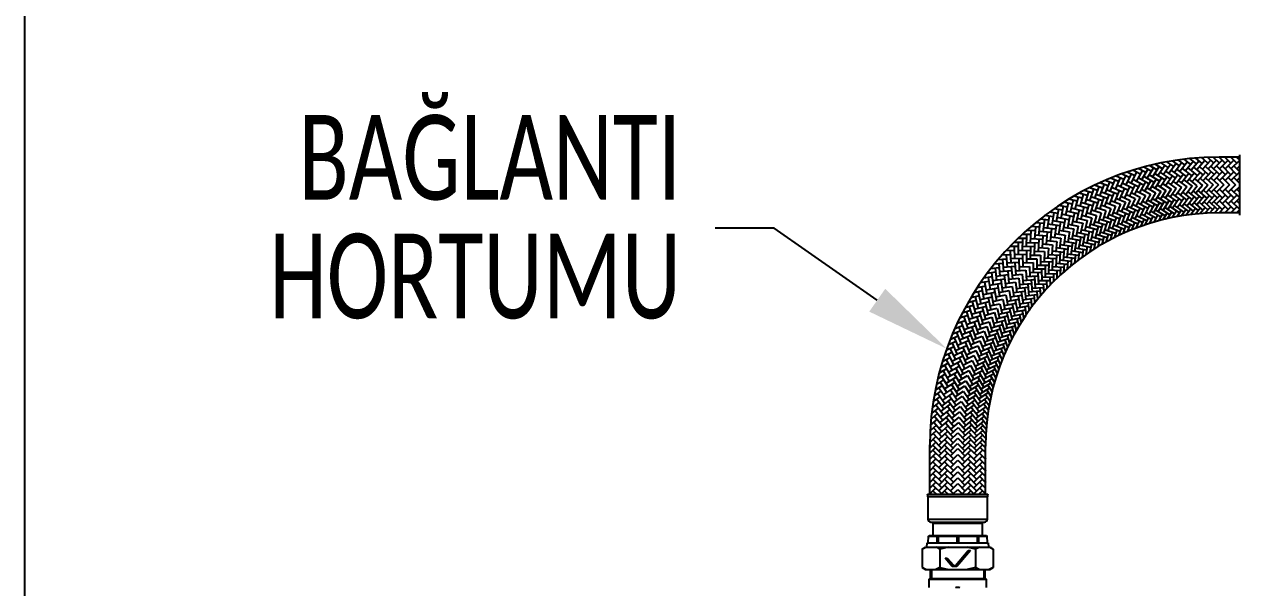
# Model space of a CAD drawing. Extents: x 2698 to 184165, y 3805 to 33846.
# Drawn here: x 159914.8 to 160111.4, y 30698.8 to 30789.9 of the extents above; entities that cross this region are included whole.
import ezdxf
from ezdxf import colors
from ezdxf.entities.mleader import LeaderData, LeaderLine
from ezdxf.lldxf.tags import DXFTag
from ezdxf.math import Vec2, Vec3

# ---------------------------------------------------------------- set-up
doc = ezdxf.new("R2010")
doc.units = 0
doc.header["$LTSCALE"] = 2
for name, color, linetype in [('_MCA-0', 7, 'CONTINUOUS'), ('_MCA-0-DETAY', 7, 'CONTINUOUS'), ('_MCA-Y-ANA HAT-SU', 3, 'YANGIN_HATTI')]:
    doc.layers.add(name, color=color, linetype=linetype)
doc.styles.add('_MCA-LT', font='txt.shx')
doc.styles.add('_MCA-YAZI', font='calibril.ttf', dxfattribs={"width": 0.7})
tags = doc.linetypes.add('YANGIN_HATTI', pattern='A,40,-4,["Y",_MCA-LT,S=8,R=0,X=0,Y=-4],-9.5', length=53.5).pattern_tags.tags
tags[6] = DXFTag(74, 10)

# ---------------------------------------------------------------- blocks, each defined once
blk = doc.blocks.new('_MCA-Y-DETAY-SPRMON')
at = {"layer": '_MCA-0-DETAY', "ltscale": 0.005}
blk.add_lwpolyline([(50, -171.508), (210, -171.508), (210, -36.508), (50, -36.508)], close=True, dxfattribs=at)
at = {"layer": '_MCA-Y-ANA HAT-SU', "color": 1, "linetype": 'ByBlock'}
for p, q in [((116.794, -102.703), (116.365, -102.444)), ((117.125, -102.633), (116.701, -102.365)), ((117.255, -102.435), (116.854, -103.043)), ((117.457, -102.568), (117.038, -102.292)), ((117.591, -102.374), (117.178, -102.973)), ((117.79, -102.511), (117.377, -102.226)), ((117.928, -102.319), (117.503, -102.91)), ((118.124, -102.46), (117.717, -102.167)), ((118.266, -102.271), (117.829, -102.853)), ((118.459, -102.416), (118.058, -102.115)), ((118.605, -102.23), (118.156, -102.803)), ((118.796, -102.379), (118.4, -102.07)), ((118.945, -102.196), (118.485, -102.76)), ((119.132, -102.348), (118.743, -102.031)), ((119.285, -102.168), (118.814, -102.723)), ((119.469, -102.325), (119.087, -102)), ((119.626, -102.148), (119.143, -102.693)), ((119.807, -102.308), (119.431, -101.976)), ((119.967, -102.134), (119.474, -102.67)), ((120.166, -102.978), (119.638, -102.491)), ((120.145, -102.298), (119.776, -101.958)), ((120.309, -102.128), (119.804, -102.653)), ((120.49, -102.975), (119.972, -102.478)), ((120.483, -102.295), (120.121, -101.948)), ((120.65, -102.128), (120.135, -102.643)), ((120.814, -102.979), (120.307, -102.471)), ((121.68, -101.944), (120.466, -101.944)), ((120.466, -101.944), (120.822, -102.3)), ((120.994, -102.128), (120.479, -102.643)), ((121.165, -102.986), (120.65, -102.471)), ((121.165, -102.3), (120.81, -101.944)), ((121.337, -102.128), (120.822, -102.643)), ((121.509, -102.986), (120.994, -102.471)), ((121.509, -102.3), (121.153, -101.944)), ((121.68, -102.128), (121.165, -102.643)), ((121.337, -102.471), (121.68, -102.815)), ((121.496, -101.944), (121.68, -102.128)), ((121.68, -102.471), (121.509, -102.643)), ((121.68, -105.369), (121.68, -101.806)), ((114.53, -103.385), (114.068, -103.189)), ((114.627, -103.169), (114.329, -103.834)), ((114.847, -103.268), (114.39, -103.063)), ((114.948, -103.054), (114.637, -103.713)), ((115.167, -103.158), (114.713, -102.943)), ((115.272, -102.946), (114.948, -103.598)), ((115.489, -103.054), (115.039, -102.83)), ((115.598, -102.844), (115.261, -103.489)), ((115.812, -102.956), (115.368, -102.724)), ((115.926, -102.749), (115.576, -103.387)), ((116.321, -103.52), (115.692, -103.175)), ((116.138, -102.865), (115.698, -102.624)), ((116.256, -102.66), (115.893, -103.292)), ((116.635, -103.439), (116.014, -103.081)), ((116.465, -102.781), (116.031, -102.531)), ((116.587, -102.579), (116.211, -103.202)), ((116.951, -103.365), (116.337, -102.994)), ((116.921, -102.504), (116.532, -103.119)), ((117.268, -103.297), (116.662, -102.914)), ((117.072, -103.173), (116.692, -103.776)), ((117.587, -103.236), (116.988, -102.841)), ((117.393, -103.108), (117.001, -103.702)), ((117.715, -103.049), (117.311, -103.635)), ((117.906, -103.181), (117.316, -102.773)), ((118.039, -102.997), (117.623, -103.575)), ((118.227, -103.132), (117.645, -102.713)), ((118.363, -102.951), (117.936, -103.52)), ((118.549, -103.09), (117.975, -102.659)), ((118.688, -102.911), (118.249, -103.472)), ((118.871, -103.054), (118.306, -102.612)), ((119.014, -102.879), (118.564, -103.431)), ((119.194, -103.025), (118.638, -102.572)), ((119.341, -102.853), (118.88, -103.395)), ((119.518, -103.003), (118.971, -102.538)), ((119.668, -102.833), (119.196, -103.367)), ((119.841, -102.987), (119.304, -102.511)), ((119.346, -103.197), (119.801, -103.6)), ((119.995, -102.82), (119.512, -103.344)), ((119.666, -103.177), (120.113, -103.589)), ((120.323, -102.814), (119.829, -103.328)), ((119.986, -103.164), (120.425, -103.585)), ((120.65, -102.815), (120.147, -103.318)), ((120.307, -103.158), (120.737, -103.588)), ((120.994, -102.815), (120.479, -103.33)), ((120.65, -103.158), (121.08, -103.588)), ((121.337, -102.815), (120.822, -103.33)), ((120.994, -103.158), (121.423, -103.588)), ((121.68, -102.815), (121.165, -103.33)), ((121.68, -103.501), (121.337, -103.158)), ((121.68, -103.158), (121.509, -103.33)), ((112.983, -104.064), (112.504, -103.916)), ((113.287, -103.916), (112.811, -103.758)), ((113.057, -103.84), (112.828, -104.531)), ((113.594, -103.774), (113.121, -103.606)), ((113.366, -103.693), (113.123, -104.379)), ((113.677, -103.552), (113.42, -104.234)), ((113.903, -103.638), (113.434, -103.461)), ((113.991, -103.418), (113.72, -104.094)), ((114.215, -103.508), (113.75, -103.322)), ((114.477, -104.136), (113.811, -103.869)), ((114.308, -103.291), (114.023, -103.961)), ((114.779, -104.018), (114.118, -103.738)), ((114.565, -103.927), (114.287, -104.583)), ((115.083, -103.906), (114.428, -103.612)), ((114.871, -103.811), (114.58, -104.461)), ((115.39, -103.8), (114.741, -103.493)), ((115.18, -103.701), (114.876, -104.345)), ((115.698, -103.7), (115.056, -103.381)), ((115.491, -103.597), (115.173, -104.235)), ((116.009, -103.607), (115.373, -103.274)), ((115.803, -103.499), (115.473, -104.131)), ((115.578, -103.93), (116.117, -104.211)), ((116.118, -103.408), (115.775, -104.033)), ((115.884, -103.834), (116.417, -104.126)), ((116.434, -103.324), (116.079, -103.941)), ((116.192, -103.744), (116.719, -104.047)), ((116.753, -103.245), (116.385, -103.855)), ((116.502, -103.661), (117.022, -103.975)), ((116.813, -103.584), (117.327, -103.908)), ((117.327, -103.908), (117.003, -104.422)), ((117.126, -103.513), (117.633, -103.848)), ((117.633, -103.848), (117.298, -104.355)), ((117.44, -103.449), (117.94, -103.793)), ((117.94, -103.793), (117.595, -104.294)), ((117.755, -103.391), (118.248, -103.745)), ((118.248, -103.745), (117.894, -104.239)), ((118.072, -103.339), (118.558, -103.704)), ((118.558, -103.704), (118.193, -104.19)), ((118.389, -103.294), (118.868, -103.668)), ((118.868, -103.668), (118.493, -104.147)), ((119.178, -103.639), (118.707, -103.255)), ((118.794, -104.11), (119.178, -103.639)), ((119.026, -103.223), (119.489, -103.616)), ((119.489, -103.616), (119.096, -104.079)), ((119.762, -104.376), (119.238, -103.912)), ((119.801, -103.6), (119.398, -104.054)), ((120.058, -104.365), (119.543, -103.891)), ((120.113, -103.589), (119.701, -104.036)), ((120.354, -104.36), (119.849, -103.875)), ((120.425, -103.585), (120.004, -104.023)), ((120.65, -104.36), (120.155, -103.866)), ((120.737, -103.588), (120.307, -104.017)), ((120.994, -104.36), (120.479, -103.845)), ((121.08, -103.588), (120.65, -104.017)), ((121.337, -104.36), (120.822, -103.845)), ((121.423, -103.588), (120.994, -104.017)), ((121.68, -104.36), (121.165, -103.845)), ((121.68, -103.674), (121.337, -104.017)), ((121.68, -104.017), (121.509, -103.845)), ((111.8, -104.718), (111.31, -104.609)), ((112.09, -104.545), (111.603, -104.427)), ((111.856, -104.488), (111.683, -105.196)), ((112.385, -104.379), (111.9, -104.25)), ((112.151, -104.317), (111.964, -105.021)), ((112.682, -104.219), (112.2, -104.08)), ((112.45, -104.152), (112.249, -104.852)), ((113.006, -104.817), (112.316, -104.618)), ((112.752, -103.993), (112.537, -104.688)), ((113.294, -104.668), (112.609, -104.457)), ((113.073, -104.6), (112.862, -105.28)), ((113.586, -104.526), (112.905, -104.301)), ((113.365, -104.453), (113.141, -105.129)), ((113.88, -104.39), (113.204, -104.151)), ((113.661, -104.313), (113.424, -104.984)), ((114.177, -104.26), (113.506, -104.007)), ((113.96, -104.178), (113.709, -104.845)), ((113.789, -104.632), (114.357, -104.847)), ((114.261, -104.049), (113.997, -104.711)), ((114.081, -104.5), (114.645, -104.726)), ((114.376, -104.374), (114.935, -104.611)), ((114.673, -104.254), (115.227, -104.502)), ((114.935, -104.611), (114.698, -105.171)), ((114.972, -104.14), (115.522, -104.399)), ((115.227, -104.502), (114.979, -105.057)), ((115.522, -104.399), (115.262, -104.949)), ((115.274, -104.032), (115.818, -104.302)), ((115.818, -104.302), (115.548, -104.846)), ((116.265, -104.975), (115.645, -104.65)), ((116.117, -104.211), (115.835, -104.75)), ((116.55, -104.893), (115.936, -104.556)), ((116.417, -104.126), (116.124, -104.659)), ((116.836, -104.816), (116.23, -104.467)), ((116.719, -104.047), (116.416, -104.574)), ((117.124, -104.746), (116.525, -104.384)), ((116.941, -104.635), (116.594, -105.237)), ((117.022, -103.975), (116.708, -104.495)), ((117.413, -104.681), (116.821, -104.308)), ((117.232, -104.567), (116.873, -105.161)), ((117.704, -104.622), (117.119, -104.237)), ((117.525, -104.504), (117.154, -105.092)), ((117.995, -104.569), (117.419, -104.172)), ((117.819, -104.448), (117.436, -105.027)), ((118.288, -104.522), (117.72, -104.114)), ((118.114, -104.397), (117.72, -104.969)), ((118.41, -104.352), (118.004, -104.916)), ((118.581, -104.481), (118.021, -104.061)), ((118.707, -104.314), (118.29, -104.869)), ((118.875, -104.446), (118.324, -104.015)), ((119.004, -104.281), (118.576, -104.828)), ((119.17, -104.417), (118.628, -103.974)), ((119.302, -104.255), (118.863, -104.793)), ((119.466, -104.394), (118.932, -103.94)), ((119.521, -105.078), (118.996, -104.631)), ((119.601, -104.234), (119.151, -104.763)), ((119.803, -105.062), (119.287, -104.604)), ((119.9, -104.22), (119.44, -104.74)), ((120.085, -105.051), (119.578, -104.583)), ((120.199, -104.211), (119.729, -104.722)), ((120.368, -105.046), (119.87, -104.568)), ((120.499, -104.209), (120.018, -104.71)), ((120.65, -105.047), (120.162, -104.559)), ((120.798, -104.213), (120.307, -104.704)), ((120.994, -105.047), (120.479, -104.532)), ((121.165, -104.189), (120.65, -104.704)), ((121.337, -105.047), (120.822, -104.532)), ((121.509, -104.189), (120.994, -104.704)), ((121.68, -105.047), (121.165, -104.532)), ((121.337, -104.704), (121.68, -104.36)), ((121.68, -104.704), (121.509, -104.532)), ((110.949, -105.27), (110.453, -105.191)), ((110.71, -105.232), (110.595, -105.951)), ((111.229, -105.08), (110.735, -104.991)), ((110.991, -105.037), (110.862, -105.754)), ((111.512, -104.896), (111.021, -104.797)), ((111.275, -104.848), (111.132, -105.562)), ((111.883, -105.466), (111.18, -105.324)), ((111.564, -104.665), (111.406, -105.376)), ((112.159, -105.295), (111.458, -105.139)), ((112.438, -105.13), (111.741, -104.96)), ((111.932, -105.245), (111.777, -105.94)), ((112.72, -104.97), (112.027, -104.786)), ((112.212, -105.075), (112.044, -105.767)), ((112.496, -104.911), (112.313, -105.599)), ((112.783, -104.752), (112.586, -105.437)), ((112.649, -105.219), (113.233, -105.387)), ((112.929, -105.064), (113.51, -105.243)), ((113.213, -104.914), (113.789, -105.105)), ((113.51, -105.243), (113.33, -105.824)), ((113.499, -104.77), (114.072, -104.973)), ((113.789, -105.105), (113.598, -105.682)), ((114.072, -104.973), (113.869, -105.546)), ((114.597, -105.587), (113.942, -105.34)), ((114.357, -104.847), (114.143, -105.415)), ((114.87, -105.471), (114.22, -105.21)), ((114.645, -104.726), (114.419, -105.29)), ((115.145, -105.36), (114.5, -105.087)), ((114.947, -105.276), (114.689, -105.921)), ((115.422, -105.255), (114.783, -104.969)), ((115.226, -105.168), (114.955, -105.807)), ((115.701, -105.156), (115.068, -104.857)), ((115.507, -105.064), (115.223, -105.698)), ((115.982, -105.062), (115.356, -104.751)), ((115.79, -104.967), (115.494, -105.595)), ((116.075, -104.875), (115.766, -105.497)), ((116.47, -105.63), (115.859, -105.31)), ((116.362, -104.789), (116.04, -105.405)), ((116.742, -105.552), (116.137, -105.22)), ((116.651, -104.709), (116.316, -105.318)), ((117.015, -105.479), (116.417, -105.135)), ((117.289, -105.412), (116.698, -105.056)), ((117.114, -105.307), (116.882, -105.71)), ((117.565, -105.351), (116.981, -104.983)), ((117.392, -105.242), (117.152, -105.64)), ((117.842, -105.295), (117.266, -104.915)), ((117.671, -105.182), (117.423, -105.576)), ((118.12, -105.245), (117.551, -104.853)), ((117.951, -105.129), (117.695, -105.517)), ((118.398, -105.2), (117.838, -104.797)), ((118.233, -105.081), (117.968, -105.464)), ((118.678, -105.161), (118.126, -104.747)), ((118.515, -105.038), (118.243, -105.416)), ((118.959, -105.128), (118.415, -104.702)), ((118.798, -105.002), (118.518, -105.374)), ((119.24, -105.1), (118.705, -104.664)), ((119.081, -104.971), (118.795, -105.337)), ((119.366, -104.946), (119.071, -105.306)), ((119.65, -104.926), (119.349, -105.281)), ((119.935, -104.913), (119.627, -105.261)), ((120.22, -104.905), (119.905, -105.247)), ((120.506, -104.903), (120.183, -105.238)), ((120.791, -104.906), (120.462, -105.235)), ((121.68, -105.235), (120.466, -105.235)), ((121.165, -104.875), (120.805, -105.235)), ((120.838, -105.235), (120.822, -105.219)), ((121.509, -104.875), (121.149, -105.235)), ((121.182, -105.235), (121.165, -105.219)), ((121.492, -105.235), (121.68, -105.047)), ((121.525, -105.235), (121.509, -105.219)), ((109.87, -106.084), (109.369, -106.045)), ((109.629, -106.065), (109.572, -106.791)), ((110.133, -105.872), (109.634, -105.823)), ((109.893, -105.849), (109.822, -106.573)), ((110.401, -105.666), (109.903, -105.607)), ((110.161, -105.638), (110.075, -106.361)), ((110.673, -105.465), (110.176, -105.396)), ((110.434, -105.432), (110.333, -106.153)), ((111.077, -106.011), (110.367, -105.913)), ((111.342, -105.824), (110.634, -105.711)), ((110.848, -105.98), (110.75, -106.685)), ((111.611, -105.642), (110.905, -105.515)), ((111.113, -105.788), (111.001, -106.491)), ((111.382, -105.601), (111.256, -106.302)), ((111.296, -106.079), (111.894, -106.187)), ((111.656, -105.42), (111.515, -106.118)), ((111.56, -105.896), (112.155, -106.016)), ((111.827, -105.719), (112.42, -105.851)), ((112.155, -106.016), (112.035, -106.612)), ((112.097, -105.547), (112.688, -105.691)), ((112.42, -105.851), (112.288, -106.444)), ((112.371, -105.38), (112.959, -105.536)), ((112.688, -105.691), (112.544, -106.281)), ((113.272, -106.248), (112.595, -106.068)), ((112.959, -105.536), (112.803, -106.123)), ((113.531, -106.105), (112.859, -105.912)), ((113.233, -105.387), (113.065, -105.971)), ((113.794, -105.967), (113.125, -105.76)), ((113.326, -106.046), (113.147, -106.717)), ((114.059, -105.835), (113.395, -105.615)), ((113.589, -105.904), (113.397, -106.571)), ((113.856, -105.767), (113.65, -106.431)), ((114.327, -105.708), (113.667, -105.474)), ((114.125, -105.636), (113.906, -106.296)), ((114.397, -105.511), (114.165, -106.166)), ((114.88, -106.212), (114.234, -105.969)), ((114.671, -105.391), (114.426, -106.041)), ((115.14, -106.102), (114.499, -105.845)), ((115.402, -105.997), (114.767, -105.727)), ((114.95, -106.026), (114.786, -106.461)), ((115.666, -105.897), (115.037, -105.615)), ((115.214, -105.917), (115.041, -106.349)), ((115.48, -105.813), (115.298, -106.242)), ((115.933, -105.802), (115.309, -105.508)), ((115.748, -105.715), (115.558, -106.14)), ((116.201, -105.713), (115.583, -105.406)), ((116.018, -105.622), (115.819, -106.043)), ((116.289, -105.535), (116.082, -105.952)), ((116.563, -105.453), (116.347, -105.866)), ((116.838, -105.377), (116.614, -105.785)), ((109.105, -106.75), (108.604, -106.742)), ((108.864, -106.746), (108.852, -107.475)), ((109.356, -106.523), (108.854, -106.505)), ((109.114, -106.514), (109.087, -107.242)), ((109.61, -106.301), (109.11, -106.272)), ((109.369, -106.287), (109.327, -107.014)), ((110.058, -106.813), (109.341, -106.772)), ((110.306, -106.605), (109.591, -106.549)), ((109.826, -106.8), (109.785, -107.511)), ((110.559, -106.402), (109.845, -106.332)), ((110.075, -106.587), (110.02, -107.297)), ((110.816, -106.204), (110.104, -106.12)), ((110.329, -106.379), (110.259, -107.088)), ((110.586, -106.177), (110.502, -106.884)), ((110.529, -106.659), (111.132, -106.73)), ((110.781, -106.46), (111.383, -106.544)), ((111.037, -106.267), (111.637, -106.363)), ((111.132, -106.73), (111.061, -107.334)), ((111.383, -106.544), (111.299, -107.146)), ((111.637, -106.363), (111.541, -106.963)), ((112.264, -106.871), (111.575, -106.747)), ((111.894, -106.187), (111.786, -106.785)), ((112.511, -106.708), (111.825, -106.569)), ((112.762, -106.549), (112.079, -106.397)), ((112.301, -106.665), (112.178, -107.349)), ((113.015, -106.396), (112.335, -106.23)), ((112.553, -106.503), (112.415, -107.184)), ((112.807, -106.345), (112.656, -107.023)), ((113.065, -106.193), (112.9, -106.868)), ((113.617, -106.842), (112.95, -106.665)), ((113.864, -106.705), (113.201, -106.515)), ((113.419, -106.789), (113.309, -107.241)), ((114.114, -106.574), (113.455, -106.371)), ((113.668, -106.649), (113.548, -107.099)), ((114.367, -106.449), (113.712, -106.231)), ((113.919, -106.514), (113.791, -106.961)), ((114.622, -106.328), (113.972, -106.097)), ((114.173, -106.384), (114.036, -106.829)), ((114.43, -106.26), (114.283, -106.701)), ((114.689, -106.14), (114.533, -106.579)), ((108.383, -107.462), (107.882, -107.484)), ((108.619, -107.22), (108.117, -107.232)), ((108.141, -107.473), (108.173, -108.2)), ((108.86, -106.983), (108.358, -106.984)), ((108.377, -107.226), (108.395, -107.954)), ((108.618, -106.984), (108.621, -107.712)), ((109.337, -107.467), (108.62, -107.469)), ((109.573, -107.244), (108.856, -107.232)), ((109.813, -107.026), (109.096, -106.999)), ((109.105, -107.467), (109.108, -108.18)), ((109.341, -107.24), (109.329, -107.952)), ((109.581, -107.017), (109.555, -107.729)), ((109.563, -107.502), (110.171, -107.525)), ((109.798, -107.284), (110.405, -107.319)), ((110.038, -107.071), (110.643, -107.118)), ((110.281, -106.862), (110.886, -106.922)), ((110.405, -107.319), (110.37, -107.926)), ((110.643, -107.118), (110.596, -107.724)), ((111.31, -107.574), (110.613, -107.505)), ((110.886, -106.922), (110.827, -107.526)), ((111.543, -107.391), (110.848, -107.308)), ((111.78, -107.213), (111.087, -107.116)), ((111.33, -107.366), (111.263, -108.057)), ((112.02, -107.039), (111.329, -106.929)), ((111.568, -107.183), (111.486, -107.873)), ((111.809, -107.006), (111.713, -107.694)), ((112.423, -107.595), (111.742, -107.487)), ((112.053, -106.833), (111.944, -107.519)), ((112.656, -107.435), (111.977, -107.312)), ((112.891, -107.279), (112.215, -107.143)), ((112.455, -107.399), (112.381, -107.858)), ((113.13, -107.129), (112.457, -106.979)), ((112.691, -107.239), (112.608, -107.697)), ((113.372, -106.983), (112.702, -106.819)), ((112.931, -107.084), (112.839, -107.54)), ((113.173, -106.934), (113.072, -107.388)), ((107.705, -108.216), (107.206, -108.268)), ((107.926, -107.96), (107.426, -108.002)), ((108.152, -107.709), (107.651, -107.741)), ((107.685, -107.981), (107.746, -108.706)), ((107.911, -107.724), (107.957, -108.451)), ((108.658, -108.163), (107.942, -108.209)), ((108.88, -107.926), (108.163, -107.958)), ((109.106, -107.694), (108.389, -107.711)), ((108.426, -108.178), (108.472, -108.888)), ((108.648, -107.936), (108.679, -108.648)), ((108.874, -107.7), (108.891, -108.412)), ((108.886, -108.185), (109.493, -108.17)), ((109.107, -107.953), (109.715, -107.951)), ((109.333, -107.725), (109.94, -107.736)), ((109.493, -108.17), (109.507, -108.778)), ((109.715, -107.951), (109.717, -108.558)), ((109.94, -107.736), (109.93, -108.343)), ((110.633, -108.15), (109.934, -108.124)), ((110.171, -107.525), (110.148, -108.132)), ((110.855, -107.953), (110.156, -107.913)), ((111.08, -107.761), (110.383, -107.707)), ((110.419, -108.142), (110.408, -108.837)), ((110.641, -107.941), (110.615, -108.635)), ((110.867, -107.745), (110.827, -108.438)), ((111.527, -108.283), (110.839, -108.229)), ((111.097, -107.553), (111.043, -108.245)), ((111.746, -108.104), (111.059, -108.037)), ((111.968, -107.93), (111.283, -107.849)), ((111.542, -108.084), (111.506, -108.548)), ((112.194, -107.76), (111.511, -107.665)), ((111.765, -107.906), (111.72, -108.369)), ((111.992, -107.732), (111.937, -108.194)), ((112.221, -107.563), (112.157, -108.024)), ((107.279, -108.741), (106.782, -108.814)), ((107.489, -108.476), (106.991, -108.539)), ((107.04, -108.776), (107.145, -109.497)), ((107.249, -108.507), (107.34, -109.229)), ((108.022, -108.899), (107.31, -108.988)), ((107.464, -108.241), (107.541, -108.966)), ((108.229, -108.649), (107.515, -108.724)), ((108.441, -108.404), (107.726, -108.464)), ((107.792, -108.928), (107.88, -109.634)), ((107.998, -108.673), (108.072, -109.382)), ((108.21, -108.423), (108.27, -109.133)), ((108.251, -108.907), (108.856, -108.856)), ((108.457, -108.662), (109.064, -108.623)), ((108.669, -108.421), (109.276, -108.395)), ((108.856, -108.856), (108.907, -109.461)), ((109.064, -108.623), (109.103, -109.229)), ((109.276, -108.395), (109.303, -109.002)), ((109.993, -108.766), (109.293, -108.783)), ((110.202, -108.557), (109.502, -108.559)), ((110.416, -108.351), (109.716, -108.339)), ((109.779, -108.771), (109.809, -109.465)), ((109.988, -108.557), (110.004, -109.252)), ((110.201, -108.348), (110.204, -109.042)), ((110.893, -108.845), (110.203, -108.833)), ((111.101, -108.653), (110.411, -108.628)), ((111.312, -108.466), (110.623, -108.426)), ((110.689, -108.841), (110.69, -109.307)), ((110.896, -108.646), (110.889, -109.111)), ((111.108, -108.454), (111.091, -108.919)), ((111.323, -108.267), (111.297, -108.732)), ((106.68, -109.56), (106.189, -109.662)), ((106.874, -109.283), (106.381, -109.375)), ((106.444, -109.609), (106.593, -110.322)), ((107.074, -109.01), (106.579, -109.092)), ((106.637, -109.327), (106.771, -110.043)), ((106.835, -109.05), (106.955, -109.768)), ((107.623, -109.41), (106.915, -109.529)), ((107.82, -109.153), (107.11, -109.256)), ((107.394, -109.449), (107.511, -110.151)), ((107.59, -109.186), (107.693, -109.891)), ((107.66, -109.667), (108.262, -109.579)), ((107.852, -109.41), (108.455, -109.334)), ((108.049, -109.156), (108.653, -109.093)), ((108.262, -109.579), (108.349, -110.18)), ((108.455, -109.334), (108.531, -109.937)), ((109.199, -109.646), (108.503, -109.719)), ((108.653, -109.093), (108.716, -109.697)), ((109.391, -109.42), (108.694, -109.479)), ((109.587, -109.198), (108.889, -109.243)), ((108.986, -109.669), (109.073, -110.358)), ((109.788, -108.98), (109.089, -109.011)), ((109.177, -109.438), (109.25, -110.129)), ((109.373, -109.212), (109.432, -109.904)), ((110.103, -109.652), (109.414, -109.696)), ((109.574, -108.99), (109.618, -109.683)), ((110.294, -109.444), (109.605, -109.474)), ((110.49, -109.24), (109.8, -109.257)), ((109.899, -109.665), (109.938, -110.129)), ((110.689, -109.04), (109.999, -109.043)), ((110.09, -109.453), (110.12, -109.917)), ((110.285, -109.245), (110.306, -109.71)), ((110.485, -109.041), (110.496, -109.506)), ((106.31, -110.125), (105.823, -110.247)), ((106.492, -109.841), (106.003, -109.953)), ((106.075, -110.184), (106.253, -110.89)), ((106.257, -109.895), (106.42, -110.604)), ((107.065, -110.207), (106.365, -110.368)), ((107.245, -109.938), (106.543, -110.084)), ((107.432, -109.672), (106.726, -109.805)), ((106.839, -110.259), (106.998, -110.953)), ((107.018, -109.985), (107.164, -110.682)), ((107.117, -110.46), (107.712, -110.336)), ((107.204, -109.715), (107.335, -110.415)), ((107.293, -110.192), (107.89, -110.08)), ((107.474, -109.928), (108.073, -109.828)), ((107.712, -110.336), (107.836, -110.931)), ((107.89, -110.08), (108.002, -110.677)), ((108.652, -110.347), (107.962, -110.462)), ((108.073, -109.828), (108.173, -110.427)), ((108.83, -110.11), (108.137, -110.211)), ((109.012, -109.876), (108.318, -109.963)), ((108.441, -110.382), (108.569, -111.065)), ((108.618, -110.141), (108.732, -110.826)), ((108.8, -109.903), (108.9, -110.59)), ((109.554, -110.297), (108.87, -110.383)), ((109.733, -110.079), (109.047, -110.151)), ((109.916, -109.863), (109.228, -109.921)), ((109.352, -110.323), (109.419, -110.783)), ((109.53, -110.1), (109.588, -110.562)), ((109.712, -109.88), (109.761, -110.343)), ((105.797, -111), (105.319, -111.152)), ((105.962, -110.705), (105.481, -110.847)), ((105.566, -111.073), (105.786, -111.767)), ((106.133, -110.413), (105.649, -110.545)), ((105.73, -110.773), (105.936, -111.472)), ((106.555, -111.036), (105.867, -111.239)), ((105.9, -110.477), (106.091, -111.179)), ((106.72, -110.756), (106.027, -110.945)), ((106.889, -110.48), (106.193, -110.655)), ((106.333, -111.102), (106.534, -111.785)), ((106.496, -110.817), (106.683, -111.505)), ((106.664, -110.537), (106.838, -111.227)), ((106.783, -111.007), (107.372, -110.859)), ((106.947, -110.732), (107.539, -110.596)), ((107.372, -110.859), (107.52, -111.449)), ((108.149, -111.079), (107.467, -111.236)), ((107.539, -110.596), (107.676, -111.188)), ((108.312, -110.832), (107.627, -110.975)), ((108.48, -110.588), (107.792, -110.717)), ((108.102, -110.876), (108.258, -111.553)), ((108.269, -110.627), (108.411, -111.307)), ((109.046, -110.975), (108.368, -111.103)), ((109.211, -110.746), (108.531, -110.859)), ((109.381, -110.52), (108.698, -110.62)), ((108.845, -111.013), (108.941, -111.469)), ((109.01, -110.78), (109.095, -111.237)), ((109.178, -110.55), (109.255, -111.009)), ((105.485, -111.6), (105.013, -111.771)), ((105.638, -111.298), (105.163, -111.46)), ((105.258, -111.682), (105.506, -112.367)), ((105.409, -111.376), (105.643, -112.066)), ((106.244, -111.605), (105.565, -111.836)), ((106.397, -111.319), (105.713, -111.536)), ((106.025, -111.68), (106.254, -112.354)), ((106.176, -111.389), (106.391, -112.068)), ((106.323, -111.852), (106.902, -111.668)), ((106.47, -111.567), (107.053, -111.396)), ((106.624, -111.286), (107.21, -111.126)), ((106.902, -111.668), (107.085, -112.248)), ((107.053, -111.396), (107.225, -111.978)), ((107.838, -111.584), (107.163, -111.768)), ((107.21, -111.126), (107.37, -111.712)), ((107.991, -111.33), (107.312, -111.501)), ((107.631, -111.64), (107.828, -112.307)), ((107.783, -111.382), (107.966, -112.052)), ((108.58, -111.683), (107.911, -111.851)), ((107.94, -111.127), (108.109, -111.801)), ((108.731, -111.444), (108.058, -111.598)), ((108.886, -111.208), (108.211, -111.349)), ((108.382, -111.732), (108.504, -112.181)), ((108.532, -111.49), (108.645, -111.941)), ((108.686, -111.25), (108.79, -111.703)), ((105.063, -112.522), (104.603, -112.721)), ((105.198, -112.212), (104.733, -112.402)), ((105.338, -111.904), (104.87, -112.085)), ((104.974, -112.303), (105.249, -112.977)), ((105.113, -111.991), (105.374, -112.671)), ((105.822, -112.481), (105.157, -112.753)), ((105.957, -112.187), (105.287, -112.444)), ((106.098, -111.894), (105.423, -112.139)), ((105.74, -112.27), (105.996, -112.935)), ((105.879, -111.973), (106.122, -112.643)), ((105.915, -112.723), (106.482, -112.505)), ((106.045, -112.43), (106.616, -112.223)), ((106.181, -112.14), (106.756, -111.944)), ((106.482, -112.505), (106.7, -113.072)), ((106.616, -112.223), (106.823, -112.794)), ((107.411, -112.364), (106.748, -112.589)), ((106.756, -111.944), (106.951, -112.52)), ((107.548, -112.101), (106.881, -112.312)), ((107.691, -111.841), (107.019, -112.039)), ((107.208, -112.432), (107.445, -113.086)), ((107.344, -112.166), (107.567, -112.823)), ((107.485, -111.902), (107.695, -112.564)), ((108.158, -112.417), (107.5, -112.625)), ((108.294, -112.169), (107.632, -112.365)), ((108.434, -111.925), (107.769, -112.106)), ((107.963, -112.479), (108.112, -112.919)), ((108.098, -112.227), (108.238, -112.671)), ((108.237, -111.978), (108.369, -112.425)), ((104.813, -113.15), (104.361, -113.368)), ((104.935, -112.835), (104.479, -113.043)), ((104.715, -112.935), (105.018, -113.598)), ((104.841, -112.618), (105.13, -113.286)), ((105.57, -113.079), (104.917, -113.377)), ((105.693, -112.779), (105.034, -113.064)), ((105.359, -113.175), (105.654, -113.823)), ((105.48, -112.871), (105.762, -113.525)), ((105.607, -112.569), (105.876, -113.228)), ((105.672, -113.317), (106.23, -113.076)), ((105.791, -113.019), (106.353, -112.789)), ((106.23, -113.076), (106.471, -113.633)), ((106.353, -112.789), (106.583, -113.351)), ((107.032, -113.168), (106.384, -113.432)), ((107.153, -112.897), (106.5, -113.149)), ((107.279, -112.629), (106.621, -112.867)), ((106.834, -113.249), (107.109, -113.886)), ((106.953, -112.974), (107.216, -113.617)), ((107.078, -112.702), (107.328, -113.35)), ((107.781, -113.176), (107.137, -113.424)), ((107.901, -112.92), (107.252, -113.155)), ((108.027, -112.667), (107.374, -112.889)), ((107.59, -113.249), (107.766, -113.68)), ((107.709, -112.99), (107.876, -113.424)), ((107.833, -112.733), (107.992, -113.171)), ((104.589, -113.788), (104.146, -114.024)), ((104.698, -113.468), (104.251, -113.695)), ((104.376, -113.902), (104.718, -114.545)), ((104.483, -113.577), (104.812, -114.227)), ((104.596, -113.255), (104.912, -113.911)), ((105.342, -113.686), (104.702, -114.011)), ((105.453, -113.382), (104.806, -113.693)), ((105.135, -113.791), (105.457, -114.427)), ((105.244, -113.482), (105.553, -114.124)), ((105.354, -114.224), (105.896, -113.95)), ((105.454, -113.92), (106.002, -113.656)), ((105.56, -113.617), (106.113, -113.365)), ((105.896, -113.95), (106.171, -114.492)), ((106.002, -113.656), (106.265, -114.204)), ((106.113, -113.365), (106.365, -113.917)), ((106.807, -113.716), (106.17, -114.006)), ((106.917, -113.441), (106.274, -113.718)), ((106.612, -113.805), (106.913, -114.431)), ((106.72, -113.526), (107.009, -114.157)), ((107.45, -113.956), (106.823, -114.242)), ((107.555, -113.694), (106.922, -113.967)), ((107.665, -113.433), (107.027, -113.694)), ((107.368, -113.775), (107.561, -114.198)), ((107.476, -113.511), (107.661, -113.938)), ((104.391, -114.435), (103.958, -114.688)), ((104.487, -114.111), (104.049, -114.355)), ((104.183, -114.557), (104.55, -115.185)), ((104.276, -114.228), (104.631, -114.864)), ((105.047, -114.613), (104.428, -114.976)), ((105.139, -114.302), (104.513, -114.652)), ((105.237, -113.993), (104.604, -114.33)), ((104.937, -114.416), (105.284, -115.037)), ((105.033, -114.102), (105.367, -114.731)), ((105.173, -114.839), (105.704, -114.543)), ((105.261, -114.531), (105.797, -114.246)), ((105.704, -114.543), (106, -115.074)), ((105.797, -114.246), (106.083, -114.782)), ((106.511, -114.554), (105.893, -114.883)), ((106.604, -114.273), (105.98, -114.589)), ((106.703, -113.993), (106.072, -114.297)), ((106.322, -114.655), (106.661, -115.261)), ((106.413, -114.369), (106.739, -114.983)), ((106.51, -114.086), (106.823, -114.706)), ((107.257, -114.486), (106.641, -114.798)), ((107.351, -114.22), (106.729, -114.519)), ((107.074, -114.579), (107.293, -114.989)), ((107.167, -114.309), (107.377, -114.724)), ((107.264, -114.041), (107.466, -114.46)), ((104.219, -115.089), (103.797, -115.359)), ((104.302, -114.761), (103.874, -115.023)), ((104.016, -115.219), (104.409, -115.832)), ((104.096, -114.887), (104.476, -115.508)), ((104.882, -115.241), (104.278, -115.628)), ((104.961, -114.926), (104.35, -115.301)), ((104.687, -115.366), (105.071, -115.966)), ((104.764, -115.047), (105.136, -115.655)), ((104.847, -114.731), (105.207, -115.345)), ((105.017, -115.461), (105.535, -115.144)), ((105.092, -115.15), (105.616, -114.843)), ((105.535, -115.144), (105.853, -115.662)), ((105.616, -114.843), (105.923, -115.367)), ((106.342, -115.122), (105.738, -115.475)), ((106.424, -114.837), (105.813, -115.178)), ((106.157, -115.23), (106.52, -115.822)), ((106.237, -114.942), (106.588, -115.541)), ((107.007, -115.296), (106.411, -115.644)), ((107.084, -115.024), (106.482, -115.361)), ((107.168, -114.754), (106.559, -115.079)), ((106.83, -115.399), (107.073, -115.796)), ((106.906, -115.124), (107.141, -115.526)), ((106.987, -114.85), (107.214, -115.257)), ((104.012, -116.081), (103.606, -116.377)), ((104.074, -115.749), (103.663, -116.037)), ((104.143, -115.418), (103.727, -115.697)), ((103.876, -115.887), (104.294, -116.484)), ((103.943, -115.553), (104.348, -116.158)), ((104.742, -115.874), (104.154, -116.285)), ((104.809, -115.557), (104.213, -115.956)), ((104.552, -116.007), (104.961, -116.591)), ((104.616, -115.686), (105.013, -116.278)), ((104.831, -116.405), (105.328, -116.057)), ((104.886, -116.089), (105.391, -115.751)), ((104.949, -115.775), (105.46, -115.447)), ((105.328, -116.057), (105.677, -116.555)), ((105.391, -115.751), (105.729, -116.256)), ((105.46, -115.447), (105.788, -115.958)), ((106.133, -115.986), (105.551, -116.375)), ((106.197, -115.696), (105.608, -116.074)), ((106.267, -115.408), (105.67, -115.774)), ((105.955, -116.105), (106.353, -116.674)), ((106.016, -115.812), (106.403, -116.389)), ((106.084, -115.52), (106.459, -116.105)), ((106.806, -116.119), (106.233, -116.503)), ((106.868, -115.843), (106.287, -116.215)), ((106.934, -115.569), (106.346, -115.929)), ((106.695, -115.953), (106.954, -116.34)), ((106.76, -115.676), (107.011, -116.067)), ((103.907, -116.749), (103.514, -117.061)), ((103.956, -116.415), (103.557, -116.719)), ((103.763, -116.561), (104.205, -117.14)), ((103.816, -116.224), (104.246, -116.812)), ((104.581, -116.833), (104.019, -117.28)), ((104.628, -116.513), (104.058, -116.947)), ((104.682, -116.193), (104.103, -116.616)), ((104.444, -116.653), (104.875, -117.22)), ((104.495, -116.33), (104.915, -116.905)), ((104.738, -117.039), (105.221, -116.671)), ((104.781, -116.722), (105.272, -116.363)), ((105.221, -116.671), (105.59, -117.155)), ((105.272, -116.363), (105.63, -116.854)), ((106.022, -116.568), (105.457, -116.981)), ((106.074, -116.276), (105.501, -116.677)), ((105.849, -116.694), (106.27, -117.247)), ((105.899, -116.399), (106.308, -116.96)), ((106.701, -116.674), (106.143, -117.081)), ((106.751, -116.396), (106.185, -116.791)), ((106.536, -116.794), (106.817, -117.165)), ((106.583, -116.513), (106.858, -116.889)), ((106.636, -116.233), (106.903, -116.614)), ((103.829, -117.421), (103.449, -117.748)), ((103.864, -117.085), (103.478, -117.404)), ((103.678, -117.239), (104.142, -117.8)), ((103.717, -116.899), (104.17, -117.47)), ((104.506, -117.478), (103.963, -117.946)), ((104.54, -117.155), (103.988, -117.613)), ((104.362, -117.303), (104.816, -117.852)), ((104.4, -116.978), (104.842, -117.536)), ((104.671, -117.677), (105.139, -117.29)), ((104.701, -117.358), (105.177, -116.98)), ((105.139, -117.29), (105.527, -117.758)), ((105.177, -116.98), (105.555, -117.456)), ((105.901, -117.448), (105.362, -117.895)), ((105.935, -117.154), (105.387, -117.589)), ((105.976, -116.861), (105.419, -117.285)), ((105.767, -117.287), (106.21, -117.822)), ((105.805, -116.99), (106.237, -117.534)), ((106.584, -117.513), (106.053, -117.953)), ((106.617, -117.232), (106.077, -117.661)), ((106.656, -116.953), (106.107, -117.371)), ((106.457, -117.36), (106.754, -117.718)), ((106.494, -117.077), (106.783, -117.441)), ((103.778, -118.095), (103.412, -118.438)), ((103.8, -117.758), (103.427, -118.093)), ((103.602, -118.26), (104.099, -118.792)), ((103.62, -117.919), (104.107, -118.461)), ((103.646, -117.579), (104.121, -118.13)), ((104.457, -118.125), (103.933, -118.615)), ((104.479, -117.801), (103.945, -118.28)), ((104.306, -117.956), (104.782, -118.486)), ((104.331, -117.629), (104.796, -118.169)), ((104.62, -118.638), (105.063, -118.223)), ((104.63, -118.317), (105.082, -117.911)), ((104.648, -117.997), (105.108, -117.6)), ((105.063, -118.223), (105.478, -118.666)), ((105.082, -117.911), (105.488, -118.363)), ((105.108, -117.6), (105.504, -118.06)), ((105.85, -118.039), (105.329, -118.506)), ((105.872, -117.743), (105.342, -118.2)), ((105.69, -118.182), (106.165, -118.689)), ((105.71, -117.883), (106.174, -118.4)), ((105.736, -117.585), (106.189, -118.111)), ((106.535, -118.076), (106.022, -118.537)), ((106.557, -117.794), (106.034, -118.245)), ((106.383, -118.212), (106.701, -118.552)), ((106.402, -117.927), (106.713, -118.274)), ((106.427, -117.643), (106.731, -117.996)), ((103.755, -118.771), (103.402, -119.128)), ((103.402, -121.844), (103.402, -118.919)), ((103.763, -118.433), (103.404, -118.783)), ((103.585, -118.943), (104.081, -119.431)), ((103.59, -118.601), (104.098, -119.123)), ((104.443, -118.449), (103.929, -118.949)), ((104.435, -118.773), (103.931, -119.284)), ((104.272, -118.938), (104.77, -119.429)), ((104.277, -118.61), (104.774, -119.121)), ((104.288, -118.283), (104.775, -118.803)), ((104.615, -118.958), (105.051, -118.534)), ((104.618, -119.279), (105.044, -118.846)), ((105.044, -118.846), (105.477, -119.273)), ((105.051, -118.534), (105.475, -118.97)), ((105.822, -118.631), (105.321, -119.119)), ((105.833, -118.335), (105.322, -118.813)), ((105.818, -118.927), (105.324, -119.427)), ((105.669, -118.78), (106.163, -119.268)), ((105.677, -118.481), (106.161, -118.979)), ((106.519, -118.358), (106.015, -118.829)), ((106.509, -118.64), (106.015, -119.121)), ((106.504, -118.922), (106.02, -119.414)), ((106.363, -118.782), (106.693, -119.109)), ((106.37, -118.497), (106.695, -118.831)), ((106.693, -121.844), (106.693, -118.919)), ((103.735, -119.09), (103.402, -119.423)), ((103.402, -119.394), (103.417, -119.409)), ((103.76, -119.409), (103.402, -119.767)), ((103.588, -119.237), (104.103, -119.752)), ((103.588, -119.58), (104.103, -120.095)), ((104.424, -119.088), (103.932, -119.58)), ((104.447, -119.409), (103.932, -119.924)), ((104.275, -119.237), (104.79, -119.752)), ((104.275, -119.58), (104.79, -120.095)), ((104.618, -119.58), (105.048, -119.151)), ((104.618, -119.924), (105.048, -119.494)), ((105.048, -119.151), (105.477, -119.58)), ((105.048, -119.494), (105.477, -119.924)), ((105.821, -119.237), (105.306, -119.752)), ((105.821, -119.58), (105.306, -120.095)), ((105.649, -119.409), (106.164, -119.924)), ((105.667, -119.08), (106.172, -119.557)), ((106.523, -119.221), (105.992, -119.752)), ((106.507, -119.58), (105.992, -120.095)), ((106.336, -119.409), (106.693, -119.767)), ((106.361, -119.068), (106.693, -119.383)), ((103.402, -119.738), (103.417, -119.752)), ((103.76, -119.752), (103.402, -120.11)), ((103.402, -120.081), (103.417, -120.095)), ((103.76, -120.095), (103.402, -120.453)), ((103.588, -119.924), (104.103, -120.439)), ((103.588, -120.267), (104.103, -120.782)), ((104.447, -119.752), (103.932, -120.267)), ((104.447, -120.095), (103.932, -120.61)), ((104.275, -119.924), (104.79, -120.439)), ((104.275, -120.267), (104.79, -120.782)), ((104.618, -120.267), (105.048, -119.837)), ((104.618, -120.61), (105.048, -120.181)), ((105.048, -119.837), (105.477, -120.267)), ((105.048, -120.181), (105.477, -120.61)), ((105.821, -119.924), (105.306, -120.439)), ((105.821, -120.267), (105.306, -120.782)), ((105.649, -119.752), (106.164, -120.267)), ((105.649, -120.095), (106.164, -120.61)), ((106.507, -119.924), (105.992, -120.439)), ((106.507, -120.267), (105.992, -120.782)), ((106.336, -119.752), (106.693, -120.11)), ((106.336, -120.095), (106.693, -120.453)), ((106.693, -119.738), (106.679, -119.752)), ((106.693, -120.081), (106.679, -120.095)), ((103.402, -120.424), (103.417, -120.439)), ((103.76, -120.439), (103.402, -120.796)), ((103.402, -120.768), (103.417, -120.782)), ((103.76, -120.782), (103.402, -121.14)), ((103.402, -121.111), (103.417, -121.125)), ((103.76, -121.125), (103.402, -121.483)), ((103.588, -120.61), (104.103, -121.125)), ((103.588, -120.954), (104.103, -121.469)), ((104.447, -120.439), (103.932, -120.954)), ((104.447, -120.782), (103.932, -121.297)), ((104.447, -121.125), (103.932, -121.64)), ((104.275, -120.61), (104.79, -121.125)), ((104.275, -120.954), (104.79, -121.469)), ((104.618, -120.954), (105.048, -120.524)), ((104.618, -121.297), (105.048, -120.867)), ((105.048, -120.524), (105.477, -120.954)), ((105.048, -120.867), (105.477, -121.297)), ((105.821, -120.61), (105.306, -121.125)), ((105.821, -120.954), (105.306, -121.469)), ((105.649, -120.439), (106.164, -120.954)), ((105.649, -120.782), (106.164, -121.297)), ((105.649, -121.125), (106.164, -121.64)), ((106.507, -120.61), (105.992, -121.125)), ((106.507, -120.954), (105.992, -121.469)), ((106.336, -120.439), (106.693, -120.796)), ((106.336, -120.782), (106.693, -121.14)), ((106.336, -121.125), (106.693, -121.483)), ((106.693, -120.424), (106.679, -120.439)), ((106.693, -120.768), (106.679, -120.782)), ((106.693, -121.111), (106.679, -121.125)), ((103.266, -121.844), (106.83, -121.844)), ((103.402, -121.454), (103.417, -121.469)), ((103.76, -121.469), (103.402, -121.826)), ((103.402, -121.798), (103.417, -121.812)), ((103.588, -121.297), (104.103, -121.812)), ((103.588, -121.64), (103.792, -121.844)), ((103.76, -121.812), (103.728, -121.844)), ((104.447, -121.469), (104.071, -121.844)), ((104.275, -121.297), (104.79, -121.812)), ((104.275, -121.64), (104.479, -121.844)), ((104.447, -121.812), (104.414, -121.844)), ((104.618, -121.64), (105.048, -121.211)), ((104.758, -121.844), (105.048, -121.554)), ((105.048, -121.211), (105.477, -121.64)), ((105.048, -121.554), (105.338, -121.844)), ((105.821, -121.297), (105.306, -121.812)), ((105.821, -121.64), (105.617, -121.844)), ((105.649, -121.469), (106.025, -121.844)), ((105.649, -121.812), (105.682, -121.844)), ((106.507, -121.297), (105.992, -121.812)), ((106.507, -121.64), (106.303, -121.844)), ((106.336, -121.469), (106.693, -121.826)), ((106.336, -121.812), (106.368, -121.844)), ((106.693, -121.454), (106.679, -121.469)), ((106.693, -121.798), (106.679, -121.812)), ((106.802, -121.994), (103.294, -121.994)), ((103.294, -121.994), (103.294, -123.309)), ((106.802, -123.309), (106.802, -121.994)), ((103.294, -123.309), (106.802, -123.309)), ((103.47, -123.485), (106.626, -123.485)), ((103.588, -123.485), (103.588, -124.282)), ((103.588, -123.518), (106.507, -123.518)), ((103.588, -123.551), (106.507, -123.551)), ((106.507, -124.282), (106.507, -123.485)), ((103.231, -124.959), (103.251, -124.718)), ((103.251, -124.718), (106.845, -124.718)), ((103.313, -124.718), (103.33, -124.307)), ((103.33, -124.307), (103.357, -124.282)), ((103.33, -124.307), (106.765, -124.307)), ((103.357, -124.282), (106.739, -124.282)), ((103.816, -124.307), (103.816, -124.718)), ((103.902, -124.307), (103.902, -124.718)), ((105.005, -124.307), (105.005, -124.718)), ((105.091, -124.307), (105.091, -124.718)), ((106.194, -124.307), (106.194, -124.718)), ((106.279, -124.307), (106.279, -124.718)), ((106.739, -124.282), (106.765, -124.307)), ((106.765, -124.307), (106.783, -124.718)), ((106.845, -124.718), (106.864, -124.959)), ((103.2, -124.959), (102.95, -125.074)), ((102.95, -125.074), (103.15, -124.959)), ((102.95, -125.074), (102.95, -126.159)), ((103.15, -124.959), (106.946, -124.959)), ((104.498, -124.959), (103.999, -125.074)), ((103.999, -125.074), (103.999, -126.159)), ((104.919, -126.049), (105.658, -125.159)), ((105.797, -125.159), (104.991, -126.104)), ((106.097, -125.074), (105.598, -124.959)), ((105.658, -125.159), (105.797, -125.159)), ((106.346, -124.959), (106.097, -125.074)), ((106.097, -125.074), (106.097, -126.159)), ((106.946, -124.959), (107.145, -125.074)), ((107.145, -125.074), (107.145, -126.159)), ((104.717, -126.104), (104.299, -125.623)), ((104.299, -125.623), (104.436, -125.623)), ((104.436, -125.623), (104.793, -126.031)), ((104.991, -126.104), (104.717, -126.104)), ((102.95, -126.159), (103.15, -126.274)), ((103.15, -126.274), (106.946, -126.274)), ((103.363, -126.855), (103.413, -126.805)), ((103.363, -127.354), (103.363, -126.855)), ((103.363, -126.855), (106.733, -126.855)), ((103.413, -126.805), (106.683, -126.805)), ((103.42, -126.274), (103.42, -126.805)), ((103.511, -126.274), (103.511, -126.805)), ((103.999, -126.159), (103.75, -126.274)), ((103.999, -126.159), (104.498, -126.274)), ((106.097, -126.159), (105.598, -126.274)), ((106.585, -126.274), (106.585, -126.805)), ((106.676, -126.805), (106.676, -126.274)), ((106.683, -126.805), (106.733, -126.855)), ((106.733, -126.855), (106.733, -127.353)), ((107.145, -126.159), (106.896, -126.274)), ((106.946, -126.274), (107.145, -126.159))]:
    blk.add_line(p, q, dxfattribs=at)
for centre, radius, start, end in [((120.466, -119.008), 17.064, 90, 180), ((120.466, -119.008), 13.773, 90.01824, 180), ((102.802, -122.009), 0.492, 1.7179, 19.50576), ((107.293, -122.009), 0.492, 160.49424, 178.2821), ((103.47, -123.309), 0.176, 180, 270), ((106.626, -123.309), 0.176, 270, 0), ((103.3, -126.259), 1.375, 59.46972, 70.93281), ((106.447, -126.259), 1.375, 59.46972, 70.93281), ((104.865, -125.972), 0.094, 219.4743, 305.1191), ((103.649, -124.974), 1.375, 239.46972, 250.93281), ((106.795, -124.974), 1.375, 239.46972, 250.93281), ((105.048, -127.914), 0.57, 76.29639, 103.70361)]:
    blk.add_arc(centre, radius, start, end, dxfattribs=at)
at = {"layer": '_MCA-0'}
ml = blk.add_multileader_mtext('Standard', dxfattribs=at)
ml.set_content('BAĞLANTI \\PHORTUMU', color=256, style='_MCA-YAZI')
ml.set_leader_properties(color=256, linetype='ByLayer', lineweight=-1)
ml.build(insert=Vec2(0, 0))
ml.multileader.update_dxf_attribs({"text_left_attachment_type": 2, "text_right_attachment_type": 2, "dogleg_length": 10, "arrow_head_size": 5})
ctx = ml.context
ctx.base_point, ctx.char_height, ctx.arrow_head_size, ctx.plane_origin = Vec3(63.456, -106.144), 5, 5, Vec3(-1790.927, 71.88)
ctx.left_attachment, ctx.right_attachment, ctx.text_align_type = 2, 2, 2
notes = []
notes.append((ctx, [(1, (1, 1, 0), (94.228, -106.144), (-1, 0), 3.491, [(0, [(104.401, -113.257)], 0, [])])]))
ctx.mtext.insert, ctx.mtext.alignment, ctx.mtext.line_spacing_factor, ctx.mtext.flow_direction = Vec3(88.737, -99.462), 3, 0.84, 5
for ctx, leaders in notes:
    for number, flags, end, landing, length, lines in leaders:
        leader = LeaderData()
        leader.index, (leader.has_last_leader_line, leader.has_dogleg_vector, leader.attachment_direction) = number, flags
        leader.last_leader_point, leader.dogleg_vector, leader.dogleg_length = Vec3(end), Vec3(landing), length
        for number, points, colour, breaks in lines:
            line = LeaderLine()
            line.index, line.vertices, line.color, line.breaks = number, Vec3.list(points), colors.encode_raw_color(colour), breaks
            leader.lines.append(line)
        ctx.leaders.append(leader)

msp = doc.modelspace()

# ---------------------------------------------------------------- block references
at = {"layer": '_MCA-0-DETAY', "xscale": 2.742269662921349, "yscale": 2.742269662921349, "zscale": 2.742269662921349}
msp.add_blockref('_MCA-Y-DETAY-SPRMON', (159777.68, 31048), dxfattribs=at)

doc.saveas('drawing.dxf')
